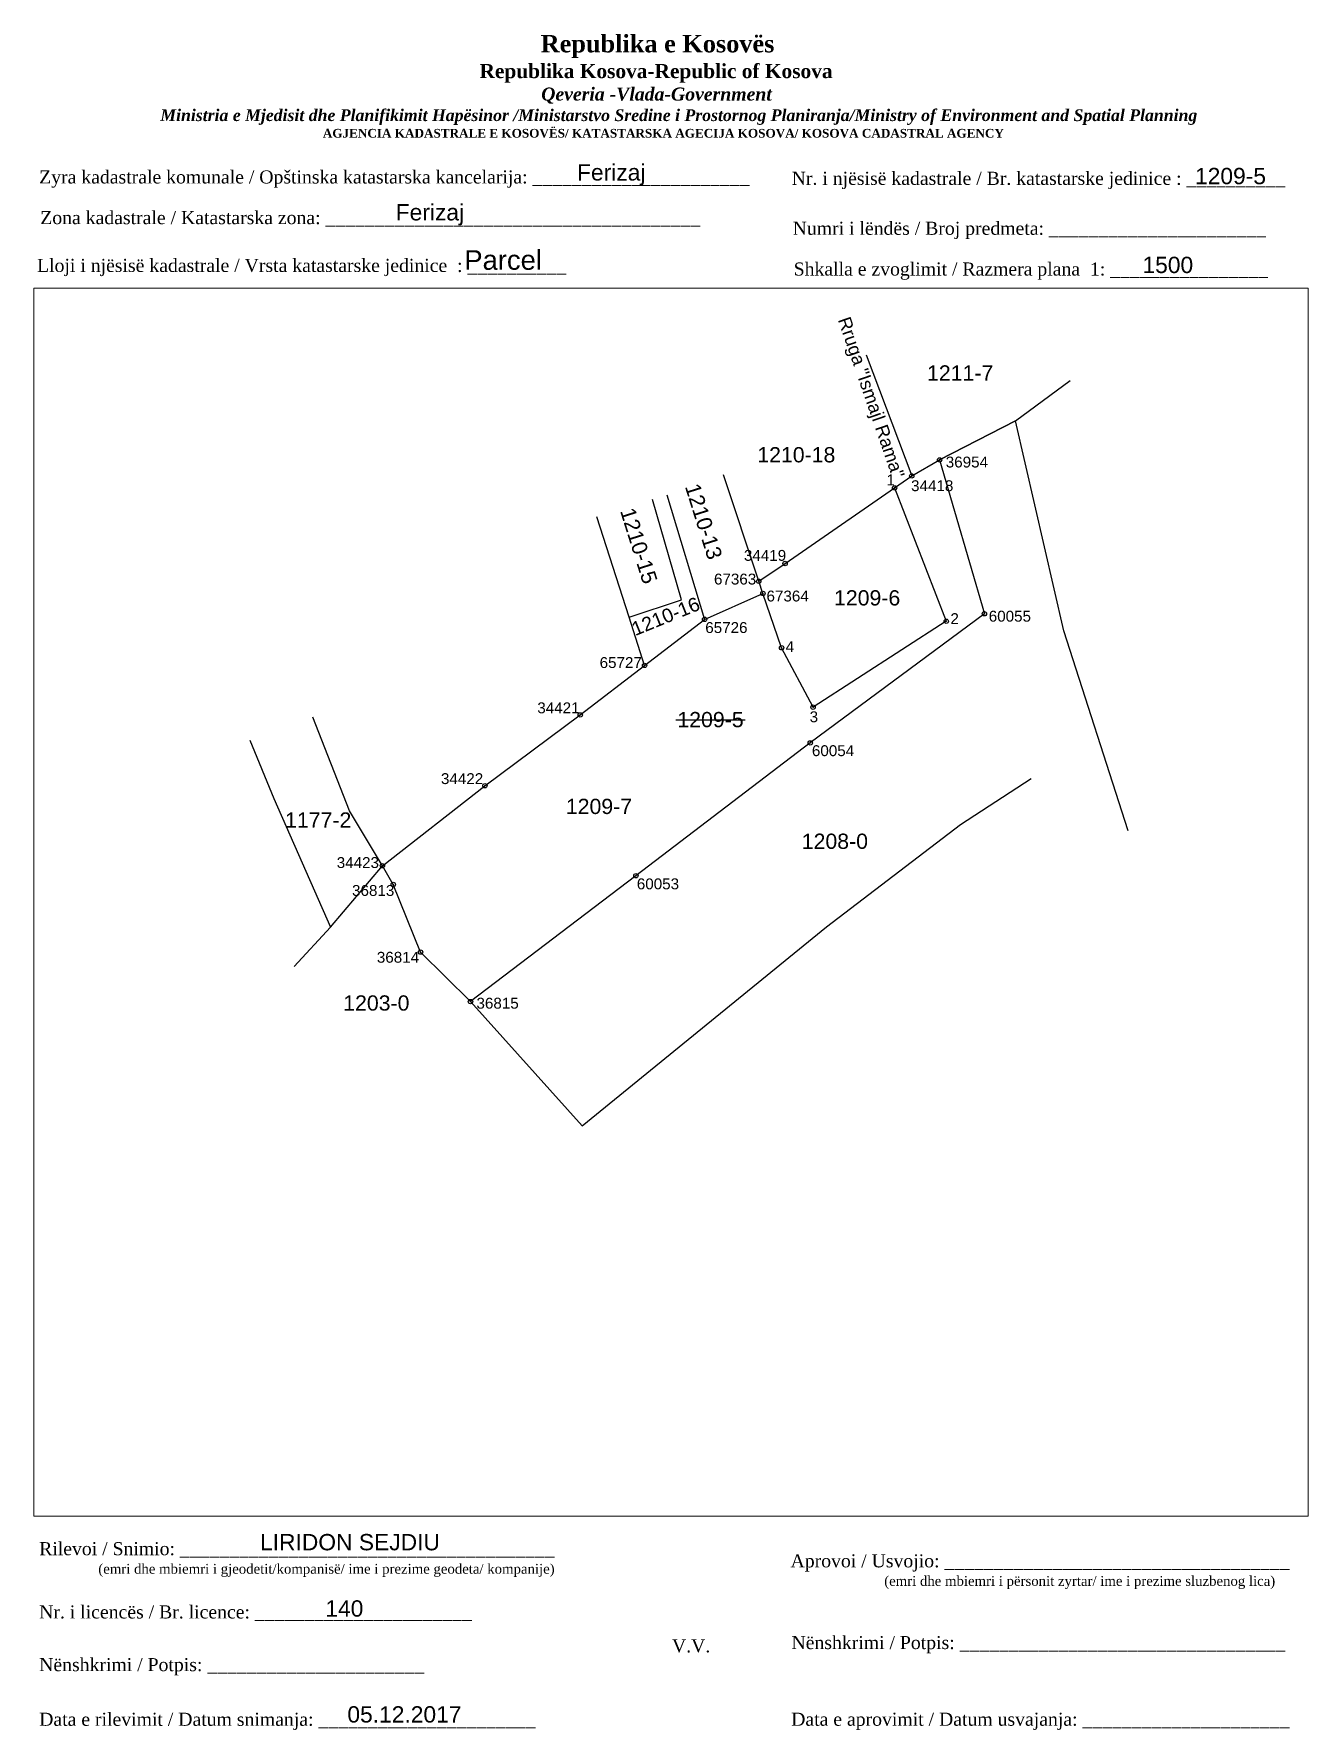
# Paper-space layout 'Manuali' of a CAD drawing. Header units: metres. Extents: x 3 to 198, y 5 to 265.
# The model-space entities are those that its viewports show. They can reach past a viewport. Long polylines and large blocks are cut down to what shows.
import ezdxf
from ezdxf.enums import TextEntityAlignment as Align

# ---------------------------------------------------------------- set-up
doc = ezdxf.new("R2010")
doc.units = ezdxf.units.M
doc.header["$PDMODE"] = 32
doc.header["$PDSIZE"] = 1
for name, color, linetype in [('Korniza e jashtme', 7, 'Continuous'), ('Ndarjet', 1, 'Continuous'), ('Nr parceles baze', 7, 'Continuous'), ('Nr te ri', 1, 'Continuous'), ('Nr. pikave zyrtare', 7, 'Continuous'), ('Parcela baze', 7, 'Continuous'), ('Parcelat fqinje', 8, 'Continuous'), ('Pikat e ndarjes', 1, 'Continuous'), ('Pikat zyrtare', 7, 'Continuous')]:
    doc.layers.add(name, color=color, linetype=linetype)
doc.styles.get("Standard").update_dxf_attribs({"font": 'arial.ttf'})

msp = doc.modelspace()

# ---------------------------------------------------------------- linework, layer by layer
at = {"layer": 'Ndarjet'}
for p, q in [((7514420.15, 4692010.52), (7514432.04, 4691979.88)), ((7514394.21, 4691973.78), (7514389.89, 4691986.26)), ((7514432.04, 4691979.88), (7514401.44, 4691960.14)), ((7514401.44, 4691960.14), (7514394.21, 4691973.78))]:
    msp.add_line(p, q, dxfattribs=at)
at = {"layer": 'Nr parceles baze', "color": 1}
msp.add_line((7514369.86, 4691957.26), (7514385.86, 4691957.26), dxfattribs=at)
at = {"layer": 'Parcela baze', "flags": 128}
msp.add_lwpolyline([(7514376.51, 4691980.32), (7514389.89, 4691986.26), (7514388.95, 4691989.08), (7514395.01, 4691993.15), (7514424.12, 4692013.26), (7514430.5, 4692016.95), (7514440.8, 4691981.59), (7514400.77, 4691951.94), (7514360.71, 4691921.4), (7514322.71, 4691892.5), (7514311.23, 4691903.85), (7514304.96, 4691919.4), (7514302.46, 4691923.7), (7514326.03, 4691942.09), (7514347.94, 4691958.37), (7514362.73, 4691969.73), (7514376.51, 4691980.32)], dxfattribs=at)
at = {"layer": 'Parcelat fqinje'}
for p, q in [((7514413.64, 4692041.11), (7514424.12, 4692013.26)), ((7514447.94, 4692025.91), (7514460.48, 4692035.17)), ((7514460.48, 4692035.17), (7514460.48, 4692035.17)), ((7514430.5, 4692016.95), (7514447.94, 4692025.91)), ((7514388.95, 4691989.08), (7514380.86, 4692013.51)), ((7514367.86, 4692008.89), (7514376.51, 4691980.32)), ((7514294.94, 4691936.35), (7514286.45, 4691957.81)), ((7514272.02, 4691952.59), (7514277.5, 4691939.18)), ((7514277.5, 4691939.18), (7514290.51, 4691909.6)), ((7514302.46, 4691923.7), (7514294.94, 4691936.35)), ((7514290.51, 4691909.6), (7514302.46, 4691923.7)), ((7514290.51, 4691909.6), (7514282.19, 4691900.59)), ((7514348.39, 4691863.95), (7514322.71, 4691892.5))]:
    msp.add_line(p, q, dxfattribs=at)
for points in [[(7514473.83, 4691931.71), (7514459.05, 4691977.7), (7514447.94, 4692025.91), (7514430.5, 4692016.95)], [(7514322.71, 4691892.5), (7514348.39, 4691863.95), (7514404.52, 4691909.64), (7514435.29, 4691933.17), (7514451.55, 4691943.78)]]:
    msp.add_lwpolyline(points, dxfattribs=at)
at = {"layer": 'Parcelat fqinje', "flags": 128}
for points in [[(7514359.15, 4691980.83), (7514371.17, 4691984.79), (7514364.52, 4692007.84)], [(7514362.73, 4691969.73), (7514359.15, 4691980.83), (7514351.73, 4692003.86)]]:
    msp.add_lwpolyline(points, dxfattribs=at)
at = {"layer": 'Pikat e ndarjes'}
for p in [(7514420.15, 4692010.52), (7514432.04, 4691979.88), (7514394.21, 4691973.78), (7514401.44, 4691960.14)]:
    msp.add_point(p, dxfattribs=at)
at = {"layer": 'Pikat zyrtare'}
for p in [(7514430.5, 4692016.95), (7514424.12, 4692013.26), (7514395.01, 4691993.15), (7514388.95, 4691989.08), (7514389.89, 4691986.26), (7514376.51, 4691980.32), (7514440.8, 4691981.59), (7514362.73, 4691969.73), (7514347.94, 4691958.37), (7514400.77, 4691951.94), (7514326.03, 4691942.09), (7514302.46, 4691923.7), (7514360.71, 4691921.4), (7514304.96, 4691919.4), (7514311.23, 4691903.85), (7514322.71, 4691892.5)]:
    msp.add_point(p, dxfattribs=at)

# ---------------------------------------------------------------- texts
at = {"layer": 'Nr parceles baze', "insert": (7514377.86, 4691957.26), "char_height": 3.5, "attachment_point": 5}
msp.add_mtext_dynamic_manual_height_columns('1209-5', width=14.5606, gutter_width=1, heights=[0], dxfattribs=at)
at = {"layer": 'Nr te ri', "char_height": 3.5, "attachment_point": 5}
for s, width, insert in [('1209-6', 14.4743, (7514413.85, 4691985.23)), ('1209-7', 14.7312, (7514352.23, 4691937.31))]:
    msp.add_mtext_dynamic_manual_height_columns(s, width=width, gutter_width=1, heights=[0], dxfattribs=dict(at, insert=insert))
at = {"layer": 'Nr. pikave zyrtare', "char_height": 2.5, "attachment_point": 1}
for s, width, insert in [('36954', 2.5, (7514431.92, 4692017.71)), ('34418', 2.5, (7514423.95, 4692012.27)), ('34419', 2.5, (7514385.54, 4691996.26)), ('67363', 2.5, (7514378.66, 4691990.82)), ('67364', 2.5, (7514390.73, 4691986.92)), ('65726', 1.6855, (7514376.66, 4691979.68)), ('60055', 2.5, (7514441.8, 4691982.29)), ('65727', 2.5, (7514352.38, 4691971.64)), ('34421', 2.5, (7514338.06, 4691961.23)), ('60054', 2.5, (7514401.16, 4691951.39)), ('34422', 2.5, (7514315.92, 4691944.97)), ('34423', 2.5, (7514291.97, 4691925.68)), ('60053', 2.5, (7514360.93, 4691920.79)), ('36813', 2.5, (7514295.49, 4691919.27)), ('36814', 2.5, (7514301.19, 4691903.92)), ('36815', 2.5, (7514324.08, 4691893.37))]:
    msp.add_mtext_dynamic_manual_height_columns(s, width=width, gutter_width=1, heights=[0], dxfattribs=dict(at, insert=insert))
at = {"layer": 'Parcelat fqinje'}
for s, p in [('1211-7', (7514435.23, 4692036.93)), ('1210-18', (7514397.58, 4692018.14)), ('1177-2', (7514287.71, 4691934.21)), ('1208-0', (7514406.44, 4691929.33)), ('1203-0', (7514301.07, 4691892.17))]:
    msp.add_text(s, height=3.5, dxfattribs=at).set_placement(p, align=Align.MIDDLE_CENTER)
for s, height, rotation, p in [('1210-13', 3.5, 287.458, (7514376.31, 4692002.82)), ('1210-15', 3.5, 287.458, (7514361.41, 4691997.23)), ('1210-16', 3.2, 22.1167, (7514367.55, 4691981.03))]:
    msp.add_text(s, height=height, rotation=rotation, dxfattribs=at).set_placement(p, align=Align.MIDDLE_CENTER)
at = {"layer": 'Parcelat fqinje', "insert": (7514409.93, 4692050.15), "char_height": 3, "attachment_point": 1, "rotation": 289}
msp.add_mtext_dynamic_manual_height_columns('Rruga "Ismajl Rama"', width=39.7023, gutter_width=1, heights=[0], dxfattribs=at)
at = {"layer": 'Pikat e ndarjes', "char_height": 2.5, "attachment_point": 1}
for s, insert in [('1', (7514418.28, 4692013.6)), ('2', (7514432.99, 4691981.73)), ('4', (7514395.14, 4691975.3)), ('3', (7514400.64, 4691959.18))]:
    msp.add_mtext_dynamic_manual_height_columns(s, width=2.5, gutter_width=1, heights=[0], dxfattribs=dict(at, insert=insert))

psp = doc.layouts.new('Manuali')

# ---------------------------------------------------------------- texts
at = {"attachment_point": 1}
for s, insert, char_height, width in [('\\pi77.297;{\\fBook Antiqua|b1|i0|c0|p18;\\H1.333x;Republika e Kosovës\\fTimes New Roman|b1|i0|c0|p18;\\P\\pi67.927;\\fBook Antiqua|b1|i0|c0|p18;\\H0.8125x;Republika Kosova-Republic of Kosova\\fTimes New Roman|b1|i0|c0|p18;\\P\\pi77.378;\\fBook Antiqua|b1|i1|c0|p18;\\H0.9233x;Qeveria -Vlada-Government \\P\\pi13.032,l6,t23.033;\\fTimes New Roman|b1|i1|c0|p18;\\H0.9x;Ministria e Mjedisit dhe Planifikimit Hapësinor /Ministarstvo Sredine i Prostornog Planiranja/Ministry of Environment and Spatial Planning\\P\\pi43.931,l0,tz;\\fBook Antiqua|b1|i0|c0|p18;\\H0.7406x;AGJENCIA KADASTRALE E KOSOVËS/ KATASTARSKA AGECIJA KOSOVA/ KOSOVA CADASTRAL AGENCY}', (3.16, 264.43), 2, 191.8237), ('Ferizaj', (86.03, 244.63), 2.5, 19.3474), ('{\\fTimes New Roman|b0|i0|c0|p18; Zyra kadastrale komunale / Opštinska katastarska kancelarija: ______________________}', (2.88, 243.68), 2, 114.6874), ('{\\fTimes New Roman|b0|i0|c0|p18;Nr. i njësisë kadastrale / Br. katastarske jedinice : __________}', (118.91, 243.47), 2, 98.5379), ('1209-5', (180.69, 244.07), 2.5, 19.3474), ('{\\fTimes New Roman|b0|i0|c0|p18; Zona kadastrale / Katastarska zona: ______________________________________}', (3.05, 237.45), 2, 101.8807), ('Ferizaj', (58.25, 238.52), 2.5, 40.037), ('{\\fTimes New Roman|b0|i0|c0|p18; Numri i lëndës / Broj predmeta: ______________________}', (118.3, 235.82), 2, 83.344), ('{\\fArial|b0|i0|c0|p34;Parcel}', (68.77, 231.46), 3, 14.2476), ('{\\fTimes New Roman|b0|i0|c0|p18; Lloji i njësisë kadastrale / Vrsta katastarske jedinice  : __________ }', (2.56, 230.13), 2, 108.0893), ('{\\fTimes New Roman|b0|i0|c0|p18; Shkalla e zvoglimit / Razmera plana  1: ________________}', (118.46, 229.58), 2, 98.5379), ('1500', (172.64, 230.46), 2.5, 19.3474), ('LIRIDON SEJDIU', (37.47, 34.83), 2.5, 28.631), ('{\\fTimes New Roman|b0|i0|c0|p18; Rilevoi / Snimio: ______________________________________\\P             \\H0.75x;(emri dhe mbiemri i gjeodetit/kompanisë/ ime i prezime geodeta/ kompanije)}', (2.88, 33.58), 2, 87.3883), ('{\\fTimes New Roman|b0|i0|c0|p18; Aprovoi / Usvojio: ___________________________________\\P                    \\H0.75x;(emri dhe mbiemri i përsonit zyrtar/ ime i prezime sluzbenog lica)}', (117.98, 31.72), 2, 83.344), ('{\\fTimes New Roman|b0|i0|c0|p18; Nr. i licencës / Br. licence: ______________________\\P                                }', (2.88, 23.89), 2, 83.344), ('140', (47.47, 24.67), 2.5, 19.3474), ('{\\fTimes New Roman|b0|i0|c0|p18;V.V.                                 }', (100.57, 18.7), 2, 9.4297), ('{\\fTimes New Roman|b0|i0|c0|p18; Nënshkrimi / Potpis: _________________________________}', (118.12, 19.2), 2, 83.344), ('{\\fTimes New Roman|b0|i0|c0|p18; Nënshkrimi / Potpis: ______________________\\P                                 }', (2.88, 15.82), 2, 83.344), ('05.12.2017', (50.85, 8.45), 2.5, 19.3474), ('{\\fTimes New Roman|b0|i0|c0|p18; Data e rilevimit / Datum snimanja: ______________________\\P                                 }', (2.88, 7.45), 2, 83.344), ('{\\fTimes New Roman|b0|i0|c0|p18; Data e aprovimit / Datum usvajanja: _____________________}', (118.07, 7.46), 2, 83.344)]:
    psp.add_mtext(s, dxfattribs=dict(at, insert=insert, char_height=char_height, width=width))

# ---------------------------------------------------------------- viewports
at = {"layer": 'Korniza e jashtme', "view_target_point": (370776.43, 310629.57)}
psp.add_viewport(center=(100.42, 131.6), size=(195.18, 188.1097), view_center_point=(7143592.35, 4381285.76), view_height=282.1927, dxfattribs=at)

doc.saveas('drawing.dxf')
